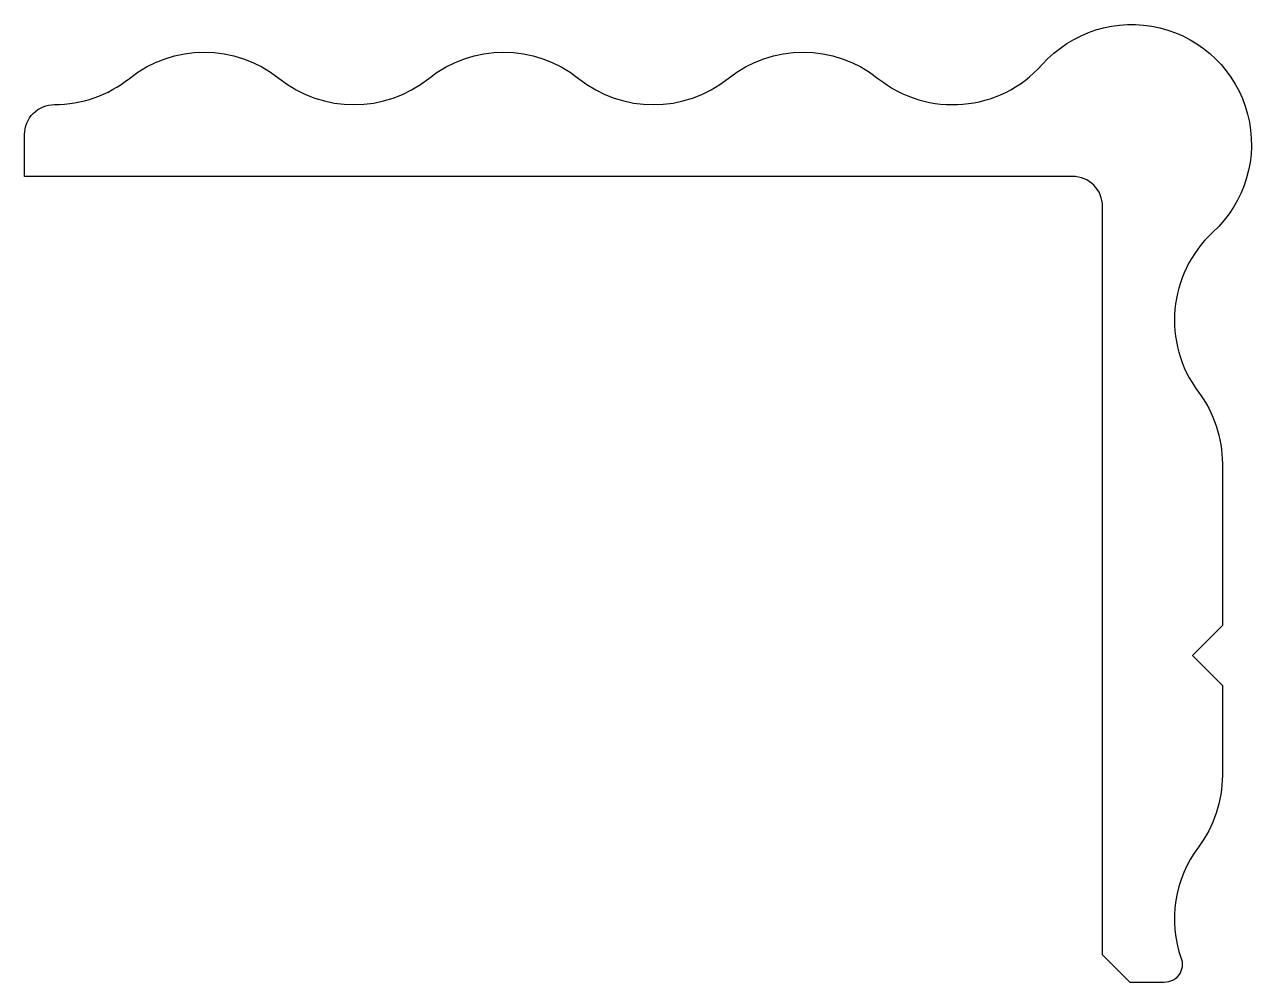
# Model space of a CAD drawing. Extents: x 151.3 to 171.8, y 218.3 to 234.3.
import ezdxf

# ---------------------------------------------------------------- set-up
doc = ezdxf.new("R2010")
doc.units = 0
doc.header["$LTSCALE"] = 15
doc.layers.get('0').update_dxf_attribs({"linetype": 'CONTINUOUS'})

msp = doc.modelspace()

# ---------------------------------------------------------------- linework, layer by layer
at = {"color": 0, "linetype": 'BYBLOCK'}
msp.add_lwpolyline([(169.342, 218.799), (169.342, 231.299, 0.414214), (168.842, 231.799), (151.342, 231.799), (151.342, 232.499, -0.414214), (151.842, 232.999, 0.170404), (153.092, 233.437, -0.351), (155.592, 233.437, 0.351), (158.092, 233.437, -0.351), (160.592, 233.437, 0.351), (163.092, 233.437, -0.351), (165.592, 233.437, 0.398778), (168.335, 233.668, -1.049643), (171.185, 230.868, 0.384554), (170.942, 228.199, -0.162278), (171.342, 226.999), (171.342, 224.299), (170.842, 223.799), (171.342, 223.299), (171.342, 221.799, -0.162278), (170.942, 220.599, 0.250321), (170.655, 218.736, -0.516936), (170.372, 218.337), (169.804, 218.337)], format="xyb", close=True, dxfattribs=at)

doc.saveas('drawing.dxf')
